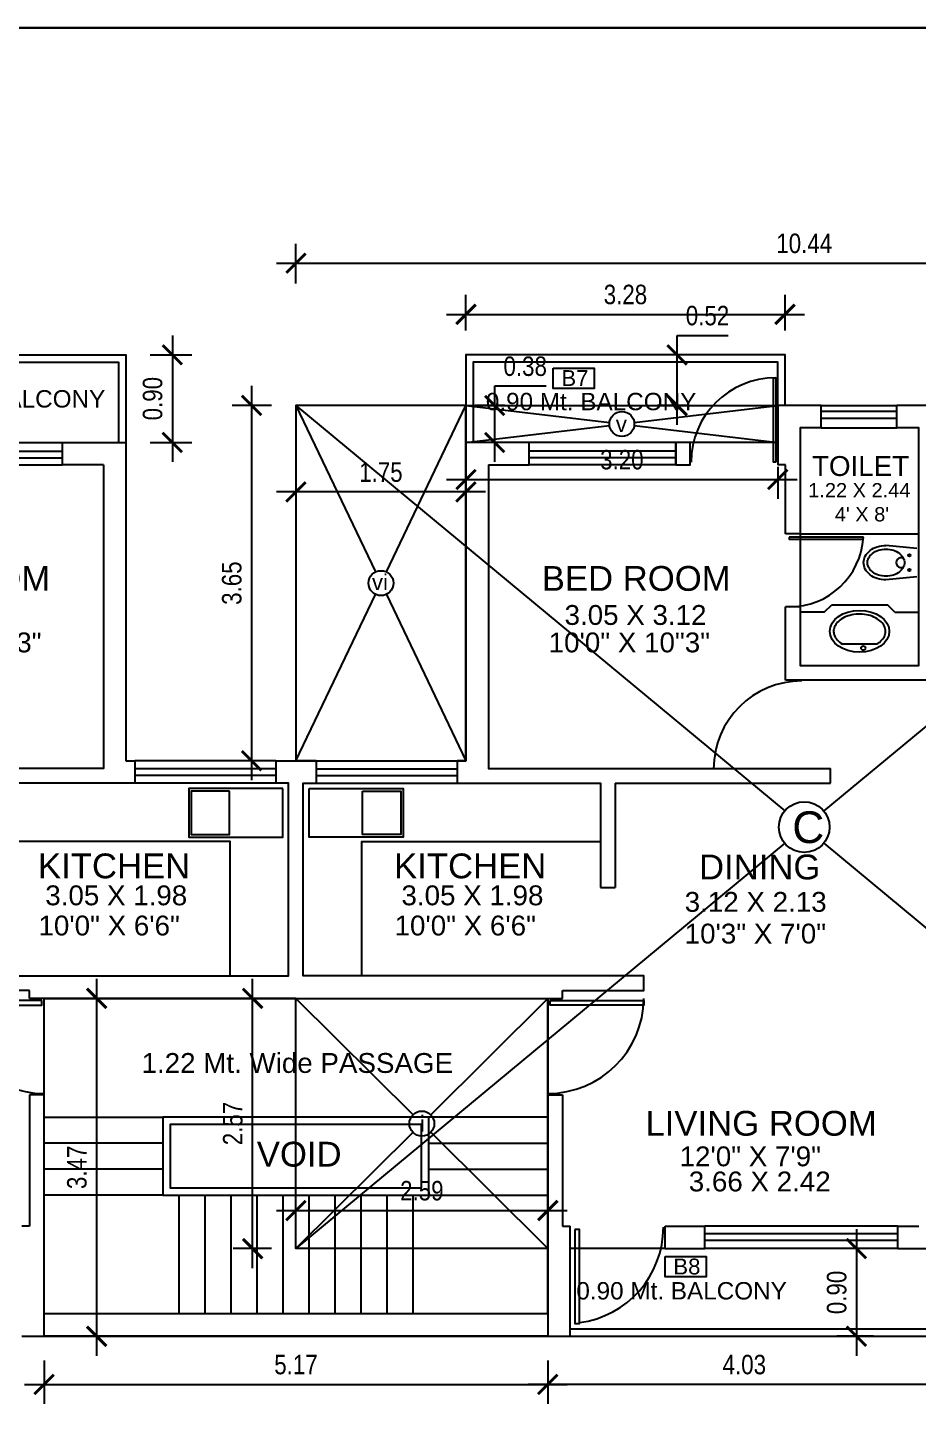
# Model space of a CAD drawing. Header units: metres. Extents: x -1441 to -394, y -133 to 518.
# Drawn here: x -1086.83 to -1077.7, y -39.02 to -24.71 of the extents above; entities that cross this region are included whole.
import ezdxf

# ---------------------------------------------------------------- set-up
doc = ezdxf.new("R2010")
doc.units = ezdxf.units.M
doc.header["$LTSCALE"] = 25.4
doc.header["$PDMODE"] = 3
doc.layers.get('0').update_dxf_attribs({"linetype": 'CONTINUOUS'})
doc.layers.get('DEFPOINTS').update_dxf_attribs({"linetype": 'CONTINUOUS'})
doc.layers.add('FUR', color=1, linetype='CONTINUOUS')
doc.styles.get("Standard").update_dxf_attribs({"font": 'ARIALN.TTF'})
doc.styles.add('STYLE3', font='arial.ttf')
doc.dimstyles.get("Standard").update_dxf_attribs({"dimscale": 0, "dimtxt": 0.2, "dimasz": 0.2, "dimexe": 0.2, "dimexo": 0.25, "dimgap": 0.1, "dimtad": 1, "dimtoh": 1, "dimzin": 0, "dimdsep": 46, "dimtxsty": 'Standard', "dimblk1": 'ARCHTICK', "dimblk2": 'ARCHTICK', "dimsah": 1, "dimcen": 0, "dimdle": 0.2, "dimclrd": 8, "dimclre": 8, "dimclrt": 3, "dimadec": 0, "dimazin": 0, "dimtfac": 1, "dimtmove": 0, "dimatfit": 3, "dimldrblk": 'ARCHTICK', "dimfxl": 25.4, "dimfrac": 1, "dimtolj": 1, "dimtzin": 0, "dimarcsym": 0})

# ---------------------------------------------------------------- blocks, each defined once
blk = doc.blocks.new('_ARCHTICK')
at = {"color": 0, "linetype": 'ByBlock', "const_width": 0.15}
blk.add_lwpolyline([(-0.5, -0.5), (0.5, 0.5)], dxfattribs=at)
blk = doc.blocks.new('*D221')
at = {"color": 8, "lineweight": -2, "transparency": 16777216}
for p, q in [((-1085.345, -27.87), (-1085.345, -29.17)), ((-1085.571, -28.07), (-1085.145, -28.07)), ((-1085.571, -28.97), (-1085.145, -28.97))]:
    blk.add_line(p, q, dxfattribs=at)
at = {"layer": 'DEFPOINTS', "color": 0, "transparency": 16777216}
for p in [(-1085.821, -28.07), (-1085.821, -28.97), (-1085.345, -28.97)]:
    blk.add_point(p, dxfattribs=at)
at = {"color": 8, "lineweight": -2, "transparency": 16777216, "xscale": 0.2, "yscale": 0.2, "zscale": 0.2}
for p, rotation in [((-1085.345, -28.07), 90), ((-1085.345, -28.97), 270)]:
    blk.add_blockref('_ARCHTICK', p, dxfattribs=dict(at, rotation=rotation))
at = {"color": 86, "transparency": 16777216, "insert": (-1085.547, -28.52), "char_height": 0.2, "attachment_point": 5, "rotation": 90}
blk.add_mtext('\\A1;0.90', dxfattribs=at)
blk = doc.blocks.new('*D222')
at = {"color": 8, "lineweight": -2, "transparency": 16777216}
for p, q in [((-1084.076, -37.001), (-1084.076, -36.66)), ((-1081.491, -37.001), (-1081.491, -36.66)), ((-1084.276, -36.86), (-1081.291, -36.86))]:
    blk.add_line(p, q, dxfattribs=at)
at = {"layer": 'DEFPOINTS', "color": 0, "transparency": 16777216}
for p in [(-1081.491, -36.86), (-1084.076, -37.251), (-1081.491, -37.251)]:
    blk.add_point(p, dxfattribs=at)
at = {"color": 8, "lineweight": -2, "transparency": 16777216, "xscale": 0.2, "yscale": 0.2, "zscale": 0.2, "rotation": 180}
blk.add_blockref('_ARCHTICK', (-1084.076, -36.86), dxfattribs=at)
at = {"color": 8, "lineweight": -2, "transparency": 16777216, "xscale": 0.2, "yscale": 0.2, "zscale": 0.2}
blk.add_blockref('_ARCHTICK', (-1081.491, -36.86), dxfattribs=at)
at = {"color": 86, "transparency": 16777216, "insert": (-1082.784, -36.657), "char_height": 0.2, "attachment_point": 5}
blk.add_mtext('\\A1;2.59', dxfattribs=at)
blk = doc.blocks.new('*D223')
at = {"color": 8, "lineweight": -2, "transparency": 16777216}
for p, q in [((-1084.521, -37.451), (-1084.521, -34.48)), ((-1084.326, -34.68), (-1084.721, -34.68)), ((-1084.326, -37.251), (-1084.721, -37.251))]:
    blk.add_line(p, q, dxfattribs=at)
at = {"layer": 'DEFPOINTS', "color": 0, "transparency": 16777216}
for p in [(-1084.521, -34.68), (-1084.076, -34.68), (-1084.076, -37.251)]:
    blk.add_point(p, dxfattribs=at)
at = {"color": 8, "lineweight": -2, "transparency": 16777216, "xscale": 0.2, "yscale": 0.2, "zscale": 0.2}
for p, rotation in [((-1084.521, -34.68), 90), ((-1084.521, -37.251), 270)]:
    blk.add_blockref('_ARCHTICK', p, dxfattribs=dict(at, rotation=rotation))
at = {"color": 86, "transparency": 16777216, "insert": (-1084.724, -35.966), "char_height": 0.2, "attachment_point": 5, "rotation": 90}
blk.add_mtext('\\A1;2.57', dxfattribs=at)
blk = doc.blocks.new('*D224')
at = {"color": 8, "lineweight": -2, "transparency": 16777216}
for p, q in [((-1084.531, -28.39), (-1084.531, -32.44)), ((-1084.326, -28.59), (-1084.731, -28.59)), ((-1084.326, -32.24), (-1084.731, -32.24))]:
    blk.add_line(p, q, dxfattribs=at)
at = {"layer": 'DEFPOINTS', "color": 0, "transparency": 16777216}
for p in [(-1084.076, -28.59), (-1084.531, -32.24), (-1084.076, -32.24)]:
    blk.add_point(p, dxfattribs=at)
at = {"color": 8, "lineweight": -2, "transparency": 16777216, "xscale": 0.2, "yscale": 0.2, "zscale": 0.2}
for p, rotation in [((-1084.531, -28.59), 90), ((-1084.531, -32.24), 270)]:
    blk.add_blockref('_ARCHTICK', p, dxfattribs=dict(at, rotation=rotation))
at = {"color": 86, "transparency": 16777216, "insert": (-1084.734, -30.415), "char_height": 0.2, "attachment_point": 5, "rotation": 90}
blk.add_mtext('\\A1;3.65', dxfattribs=at)
blk = doc.blocks.new('*D225')
at = {"color": 8, "lineweight": -2, "transparency": 16777216}
for p, q in [((-1084.076, -29.22), (-1084.076, -29.678)), ((-1082.331, -29.22), (-1082.331, -29.678)), ((-1082.131, -29.478), (-1084.276, -29.478))]:
    blk.add_line(p, q, dxfattribs=at)
at = {"layer": 'DEFPOINTS', "color": 0, "transparency": 16777216}
for p in [(-1084.076, -28.97), (-1082.331, -28.97), (-1084.076, -29.478)]:
    blk.add_point(p, dxfattribs=at)
at = {"color": 8, "lineweight": -2, "transparency": 16777216, "xscale": 0.2, "yscale": 0.2, "zscale": 0.2, "rotation": 180}
blk.add_blockref('_ARCHTICK', (-1084.076, -29.478), dxfattribs=at)
at = {"color": 8, "lineweight": -2, "transparency": 16777216, "xscale": 0.2, "yscale": 0.2, "zscale": 0.2}
blk.add_blockref('_ARCHTICK', (-1082.331, -29.478), dxfattribs=at)
at = {"color": 86, "transparency": 16777216, "insert": (-1083.204, -29.276), "char_height": 0.2, "attachment_point": 5}
blk.add_mtext('\\A1;1.75', dxfattribs=at)
blk = doc.blocks.new('*D226')
at = {"color": 8, "lineweight": -2, "transparency": 16777216}
for p, q in [((-1082.331, -29.22), (-1082.331, -29.55)), ((-1079.131, -29.22), (-1079.131, -29.55)), ((-1082.531, -29.35), (-1078.931, -29.35))]:
    blk.add_line(p, q, dxfattribs=at)
at = {"layer": 'DEFPOINTS', "color": 0, "transparency": 16777216}
for p in [(-1082.331, -28.97), (-1079.131, -28.97), (-1079.131, -29.35)]:
    blk.add_point(p, dxfattribs=at)
at = {"color": 8, "lineweight": -2, "transparency": 16777216, "xscale": 0.2, "yscale": 0.2, "zscale": 0.2, "rotation": 180}
blk.add_blockref('_ARCHTICK', (-1082.331, -29.35), dxfattribs=at)
at = {"color": 8, "lineweight": -2, "transparency": 16777216, "xscale": 0.2, "yscale": 0.2, "zscale": 0.2}
blk.add_blockref('_ARCHTICK', (-1079.131, -29.35), dxfattribs=at)
at = {"color": 86, "transparency": 16777216, "insert": (-1080.731, -29.148), "char_height": 0.2, "attachment_point": 5}
blk.add_mtext('\\A1;3.20', dxfattribs=at)
blk = doc.blocks.new('*D178')
at = {"color": 8, "lineweight": -2, "transparency": 16777216}
for p, q in [((-1084.076, -27.337), (-1084.076, -26.928)), ((-1073.641, -27.337), (-1073.641, -26.928)), ((-1084.276, -27.128), (-1073.441, -27.128))]:
    blk.add_line(p, q, dxfattribs=at)
at = {"layer": 'DEFPOINTS', "color": 0, "transparency": 16777216}
for p in [(-1073.641, -27.128), (-1084.076, -27.587), (-1073.641, -27.587)]:
    blk.add_point(p, dxfattribs=at)
at = {"color": 8, "lineweight": -2, "transparency": 16777216, "xscale": 0.2, "yscale": 0.2, "zscale": 0.2, "rotation": 180}
blk.add_blockref('_ARCHTICK', (-1084.076, -27.128), dxfattribs=at)
at = {"color": 8, "lineweight": -2, "transparency": 16777216, "xscale": 0.2, "yscale": 0.2, "zscale": 0.2}
blk.add_blockref('_ARCHTICK', (-1073.641, -27.128), dxfattribs=at)
at = {"color": 86, "transparency": 16777216, "insert": (-1078.859, -26.926), "char_height": 0.2, "attachment_point": 5}
blk.add_mtext('\\A1;10.44', dxfattribs=at)
blk = doc.blocks.new('*D232')
at = {"color": 8, "lineweight": -2, "transparency": 16777216}
for p, q in [((-1086.661, -38.401), (-1086.661, -38.846)), ((-1081.491, -38.401), (-1081.491, -38.846)), ((-1086.861, -38.646), (-1081.291, -38.646))]:
    blk.add_line(p, q, dxfattribs=at)
at = {"layer": 'DEFPOINTS', "color": 0, "transparency": 16777216}
for p in [(-1086.661, -38.151), (-1081.491, -38.151), (-1081.491, -38.646)]:
    blk.add_point(p, dxfattribs=at)
at = {"color": 8, "lineweight": -2, "transparency": 16777216, "xscale": 0.2, "yscale": 0.2, "zscale": 0.2, "rotation": 180}
blk.add_blockref('_ARCHTICK', (-1086.661, -38.646), dxfattribs=at)
at = {"color": 8, "lineweight": -2, "transparency": 16777216, "xscale": 0.2, "yscale": 0.2, "zscale": 0.2}
blk.add_blockref('_ARCHTICK', (-1081.491, -38.646), dxfattribs=at)
at = {"color": 86, "transparency": 16777216, "insert": (-1084.076, -38.443), "char_height": 0.2, "attachment_point": 5}
blk.add_mtext('\\A1;5.17', dxfattribs=at)
blk = doc.blocks.new('*D233')
at = {"color": 8, "lineweight": -2, "transparency": 16777216}
for p, q in [((-1086.122, -34.48), (-1086.122, -38.351)), ((-1086.411, -34.68), (-1085.922, -34.68)), ((-1086.411, -38.151), (-1085.922, -38.151))]:
    blk.add_line(p, q, dxfattribs=at)
at = {"layer": 'DEFPOINTS', "color": 0, "transparency": 16777216}
for p in [(-1086.661, -34.68), (-1086.661, -38.151), (-1086.122, -38.151)]:
    blk.add_point(p, dxfattribs=at)
at = {"color": 8, "lineweight": -2, "transparency": 16777216, "xscale": 0.2, "yscale": 0.2, "zscale": 0.2}
for p, rotation in [((-1086.122, -34.68), 90), ((-1086.122, -38.151), 270)]:
    blk.add_blockref('_ARCHTICK', p, dxfattribs=dict(at, rotation=rotation))
at = {"color": 86, "transparency": 16777216, "insert": (-1086.324, -36.416), "char_height": 0.2, "attachment_point": 5, "rotation": 90}
blk.add_mtext('\\A1;3.47', dxfattribs=at)
blk = doc.blocks.new('*D180')
at = {"color": 8, "lineweight": -2, "transparency": 16777216}
for p, q in [((-1081.491, -38.401), (-1081.491, -38.846)), ((-1077.457, -38.401), (-1077.457, -38.846)), ((-1077.257, -38.646), (-1081.691, -38.646))]:
    blk.add_line(p, q, dxfattribs=at)
at = {"layer": 'DEFPOINTS', "color": 0, "transparency": 16777216}
for p in [(-1081.491, -38.151), (-1077.457, -38.151), (-1081.491, -38.646)]:
    blk.add_point(p, dxfattribs=at)
at = {"color": 8, "lineweight": -2, "transparency": 16777216, "xscale": 0.2, "yscale": 0.2, "zscale": 0.2, "rotation": 180}
blk.add_blockref('_ARCHTICK', (-1081.491, -38.646), dxfattribs=at)
at = {"color": 8, "lineweight": -2, "transparency": 16777216, "xscale": 0.2, "yscale": 0.2, "zscale": 0.2}
blk.add_blockref('_ARCHTICK', (-1077.457, -38.646), dxfattribs=at)
at = {"color": 86, "transparency": 16777216, "insert": (-1079.474, -38.443), "char_height": 0.2, "attachment_point": 5}
blk.add_mtext('\\A1;4.03', dxfattribs=at)
blk = doc.blocks.new('*D234')
at = {"color": 8, "lineweight": -2, "transparency": 16777216}
for p, q in [((-1078.323, -37.051), (-1078.323, -38.351)), ((-1078.148, -37.251), (-1078.523, -37.251)), ((-1078.148, -38.151), (-1078.523, -38.151))]:
    blk.add_line(p, q, dxfattribs=at)
at = {"layer": 'DEFPOINTS', "color": 0, "transparency": 16777216}
for p in [(-1077.898, -37.251), (-1078.323, -38.151), (-1077.898, -38.151)]:
    blk.add_point(p, dxfattribs=at)
at = {"color": 8, "lineweight": -2, "transparency": 16777216, "xscale": 0.2, "yscale": 0.2, "zscale": 0.2}
for p, rotation in [((-1078.323, -37.251), 90), ((-1078.323, -38.151), 270)]:
    blk.add_blockref('_ARCHTICK', p, dxfattribs=dict(at, rotation=rotation))
at = {"color": 86, "transparency": 16777216, "insert": (-1078.525, -37.701), "char_height": 0.2, "attachment_point": 5, "rotation": 90}
blk.add_mtext('\\A1;0.90', dxfattribs=at)
blk = doc.blocks.new('*D235')
at = {"color": 8, "lineweight": -2, "transparency": 16777216}
for p, q in [((-1082.331, -27.82), (-1082.331, -27.454)), ((-1079.056, -27.82), (-1079.056, -27.454)), ((-1082.531, -27.654), (-1078.856, -27.654))]:
    blk.add_line(p, q, dxfattribs=at)
at = {"layer": 'DEFPOINTS', "color": 0, "transparency": 16777216}
for p in [(-1079.056, -27.654), (-1082.331, -28.07), (-1079.056, -28.07)]:
    blk.add_point(p, dxfattribs=at)
at = {"color": 8, "lineweight": -2, "transparency": 16777216, "xscale": 0.2, "yscale": 0.2, "zscale": 0.2, "rotation": 180}
blk.add_blockref('_ARCHTICK', (-1082.331, -27.654), dxfattribs=at)
at = {"color": 8, "lineweight": -2, "transparency": 16777216, "xscale": 0.2, "yscale": 0.2, "zscale": 0.2}
blk.add_blockref('_ARCHTICK', (-1079.056, -27.654), dxfattribs=at)
at = {"color": 86, "transparency": 16777216, "insert": (-1080.694, -27.451), "char_height": 0.2, "attachment_point": 5}
blk.add_mtext('\\A1;3.28', dxfattribs=at)
blk = doc.blocks.new('*D236')
at = {"color": 8, "lineweight": -2, "transparency": 16777216}
for p, q in [((-1082.036, -28.59), (-1082.036, -28.39)), ((-1082.036, -28.39), (-1081.509, -28.39)), ((-1081.931, -28.59), (-1082.236, -28.59)), ((-1082.036, -29.17), (-1082.036, -28.59)), ((-1081.931, -28.97), (-1082.236, -28.97))]:
    blk.add_line(p, q, dxfattribs=at)
at = {"layer": 'DEFPOINTS', "color": 0, "transparency": 16777216}
for p in [(-1082.036, -28.59), (-1081.681, -28.59), (-1081.681, -28.97)]:
    blk.add_point(p, dxfattribs=at)
at = {"color": 8, "lineweight": -2, "transparency": 16777216, "xscale": 0.2, "yscale": 0.2, "zscale": 0.2}
for p, rotation in [((-1082.036, -28.59), 90), ((-1082.036, -28.97), 270)]:
    blk.add_blockref('_ARCHTICK', p, dxfattribs=dict(at, rotation=rotation))
at = {"color": 86, "transparency": 16777216, "insert": (-1081.723, -28.188), "char_height": 0.2, "attachment_point": 5}
blk.add_mtext('\\A1;0.38', dxfattribs=at)
blk = doc.blocks.new('*D237')
at = {"color": 8, "lineweight": -2, "transparency": 16777216}
for p, q in [((-1080.164, -28.07), (-1080.164, -27.87)), ((-1080.164, -27.87), (-1079.64, -27.87)), ((-1080.045, -28.07), (-1080.364, -28.07)), ((-1080.164, -28.79), (-1080.164, -28.07)), ((-1080.045, -28.59), (-1080.364, -28.59))]:
    blk.add_line(p, q, dxfattribs=at)
at = {"layer": 'DEFPOINTS', "color": 0, "transparency": 16777216}
for p in [(-1080.164, -28.07), (-1079.795, -28.07), (-1079.795, -28.59)]:
    blk.add_point(p, dxfattribs=at)
at = {"color": 8, "lineweight": -2, "transparency": 16777216, "xscale": 0.2, "yscale": 0.2, "zscale": 0.2}
for p, rotation in [((-1080.164, -28.07), 90), ((-1080.164, -28.59), 270)]:
    blk.add_blockref('_ARCHTICK', p, dxfattribs=dict(at, rotation=rotation))
at = {"color": 86, "transparency": 16777216, "insert": (-1079.852, -27.668), "char_height": 0.2, "attachment_point": 5}
blk.add_mtext('\\A1;0.52', dxfattribs=at)

msp = doc.modelspace()

# ---------------------------------------------------------------- linework, layer by layer
at = {"color": 8}
for p, q in [((-1084.076, -28.59), (-1083.259, -30.3)), ((-1084.076, -28.59), (-1079.059, -32.755)), ((-1083.148, -30.3), (-1082.331, -28.59)), ((-1082.331, -28.59), (-1080.858, -28.765)), ((-1080.604, -28.765), (-1079.131, -28.59)), ((-1078.685, -28.59), (-1077.909, -28.59)), ((-1073.641, -28.59), (-1078.659, -32.755)), ((-1082.331, -28.97), (-1080.858, -28.795)), ((-1080.604, -28.795), (-1079.131, -28.97)), ((-1078.685, -28.82), (-1077.909, -28.82)), ((-1080.177, -29.2), (-1080.177, -28.97)), ((-1079.173, -28.97), (-1080.031, -28.97)), ((-1079.131, -28.97), (-1079.152, -28.97)), ((-1078.901, -29.91), (-1078.901, -30.66)), ((-1078.901, -29.91), (-1077.681, -29.91)), ((-1084.076, -32.24), (-1083.259, -30.531)), ((-1083.148, -30.531), (-1082.331, -32.24)), ((-1078.653, -30.714), (-1078.901, -30.714)), ((-1078.653, -30.714), (-1078.577, -30.637)), ((-1078.577, -30.637), (-1078.005, -30.637)), ((-1077.929, -30.714), (-1078.005, -30.637)), ((-1077.929, -30.714), (-1077.681, -30.714)), ((-1084.282, -32.24), (-1085.729, -32.24)), ((-1083.87, -32.24), (-1082.423, -32.24)), ((-1084.282, -32.47), (-1085.729, -32.47)), ((-1083.87, -32.47), (-1082.423, -32.47)), ((-1079.059, -33.087), (-1084.076, -37.251)), ((-1078.659, -33.087), (-1073.641, -37.251)), ((-1086.661, -35.67), (-1086.661, -34.68)), ((-1084.076, -34.68), (-1082.874, -35.875)), ((-1082.693, -35.875), (-1081.491, -34.68)), ((-1081.491, -35.67), (-1081.491, -34.68)), ((-1086.661, -35.9), (-1085.441, -35.9)), ((-1081.491, -35.9), (-1082.711, -35.9)), ((-1081.491, -35.9), (-1082.711, -35.9)), ((-1084.076, -37.251), (-1082.874, -36.056)), ((-1082.693, -36.056), (-1081.491, -37.251)), ((-1085.441, -36.167), (-1086.661, -36.167)), ((-1082.711, -36.167), (-1081.491, -36.167)), ((-1085.441, -36.434), (-1086.661, -36.434)), ((-1082.711, -36.434), (-1081.491, -36.434)), ((-1085.441, -36.701), (-1086.661, -36.701)), ((-1085.278, -36.701), (-1085.278, -37.921)), ((-1085.011, -36.701), (-1085.011, -37.921)), ((-1084.744, -36.701), (-1084.744, -37.921)), ((-1084.477, -36.701), (-1084.477, -37.921)), ((-1084.21, -36.701), (-1084.21, -37.921)), ((-1083.943, -36.701), (-1083.943, -37.921)), ((-1083.676, -36.701), (-1083.676, -37.921)), ((-1083.409, -36.701), (-1083.409, -37.921)), ((-1083.142, -36.701), (-1083.142, -37.921)), ((-1082.875, -36.701), (-1082.875, -37.921)), ((-1082.711, -36.701), (-1081.491, -36.701)), ((-1077.898, -37.021), (-1079.88, -37.021)), ((-1080.288, -37.251), (-1081.261, -37.251)), ((-1077.898, -37.251), (-1079.88, -37.251)), ((-1080.977, -38.151), (-1077.457, -38.151))]:
    msp.add_line(p, q, dxfattribs=at)
at = {"color": 7}
for p, q in [((-1078.685, -28.59), (-1079.131, -28.59)), ((-1079.131, -28.59), (-1079.131, -29.2)), ((-1078.685, -28.82), (-1078.685, -28.59)), ((-1077.451, -28.59), (-1077.909, -28.59)), ((-1077.909, -28.82), (-1077.909, -28.59)), ((-1086.471, -28.97), (-1085.821, -28.97)), ((-1086.471, -29.2), (-1086.471, -28.97)), ((-1085.821, -28.97), (-1085.821, -32.24)), ((-1082.331, -28.97), (-1082.331, -32.24)), ((-1081.681, -28.97), (-1082.331, -28.97)), ((-1081.681, -29.2), (-1081.681, -28.97)), ((-1086.051, -29.2), (-1086.471, -29.2)), ((-1082.101, -29.2), (-1081.681, -29.2)), ((-1079.051, -29.2), (-1079.131, -29.2)), ((-1078.901, -29.91), (-1079.051, -29.91)), ((-1078.901, -30.66), (-1079.051, -30.66)), ((-1078.115, -31.041), (-1078.467, -31.041)), ((-1085.821, -32.24), (-1085.729, -32.24)), ((-1085.729, -32.24), (-1085.729, -32.47)), ((-1084.282, -32.24), (-1084.076, -32.24)), ((-1084.282, -32.24), (-1084.282, -32.47)), ((-1083.87, -32.24), (-1084.076, -32.24)), ((-1083.87, -32.24), (-1083.87, -32.47)), ((-1082.331, -32.24), (-1082.423, -32.24)), ((-1082.423, -32.24), (-1082.423, -32.47)), ((-1078.591, -32.47), (-1078.591, -32.32)), ((-1080.801, -32.47), (-1078.591, -32.47)), ((-1080.801, -32.47), (-1080.801, -33.54)), ((-1080.951, -33.54), (-1080.801, -33.54)), ((-1086.811, -34.68), (-1086.811, -34.6)), ((-1081.341, -34.68), (-1081.341, -34.6)), ((-1084.076, -34.68), (-1086.811, -34.68)), ((-1084.076, -34.68), (-1081.341, -34.68)), ((-1086.811, -35.67), (-1086.811, -37.021)), ((-1086.661, -35.67), (-1086.811, -35.67)), ((-1086.661, -37.921), (-1086.661, -35.67)), ((-1081.491, -35.67), (-1081.341, -35.67)), ((-1081.491, -37.921), (-1081.491, -35.67)), ((-1081.341, -35.67), (-1081.341, -37.021)), ((-1086.811, -37.021), (-1086.891, -37.021)), ((-1081.341, -37.021), (-1081.261, -37.021)), ((-1081.261, -38.151), (-1081.261, -37.021)), ((-1080.288, -37.251), (-1080.288, -37.021)), ((-1080.288, -37.021), (-1079.88, -37.021)), ((-1079.88, -37.251), (-1079.88, -37.021)), ((-1077.898, -37.021), (-1077.681, -37.021)), ((-1077.898, -37.251), (-1077.898, -37.021)), ((-1081.261, -38.151), (-1081.261, -37.251)), ((-1080.288, -37.251), (-1079.88, -37.251)), ((-1081.491, -37.921), (-1086.661, -37.921)), ((-1086.891, -38.151), (-1081.261, -38.151))]:
    msp.add_line(p, q, dxfattribs=at)
at = {"color": 5}
for p, q in [((-1078.685, -28.65), (-1077.909, -28.65)), ((-1078.685, -28.72), (-1077.909, -28.72)), ((-1084.282, -32.321), (-1085.729, -32.321)), ((-1083.87, -32.321), (-1082.423, -32.321)), ((-1084.282, -32.391), (-1085.729, -32.391)), ((-1083.87, -32.391), (-1082.423, -32.391)), ((-1077.898, -37.099), (-1079.88, -37.099)), ((-1077.898, -37.166), (-1079.88, -37.166))]:
    msp.add_line(p, q, dxfattribs=at)
at = {"lineweight": 30}
msp.add_lwpolyline([(-1069.476, -24.711), (-1129.697, -24.711), (-1129.697, -64.753), (-1069.476, -64.753)], close=True, dxfattribs=at)
at = {"color": 8}
for points in [[(-1089.096, -28.59), (-1089.096, -28.07), (-1085.821, -28.07), (-1085.821, -28.97)], [(-1089.021, -28.59), (-1089.021, -28.145), (-1085.896, -28.145), (-1085.896, -28.97)], [(-1079.056, -28.59), (-1079.056, -28.07), (-1082.331, -28.07), (-1082.331, -28.97)], [(-1079.131, -28.59), (-1079.131, -28.145), (-1082.256, -28.145), (-1082.256, -28.97)], [(-1087.975, -28.97), (-1086.471, -28.97)], [(-1080.177, -28.97), (-1081.681, -28.97)], [(-1087.975, -29.2), (-1086.471, -29.2)], [(-1080.177, -29.2), (-1081.681, -29.2)], [(-1084.751, -34.45), (-1084.751, -33.07), (-1087.201, -33.07)], [(-1083.401, -34.45), (-1083.401, -33.07), (-1080.951, -33.07)], [(-1081.261, -38.151), (-1077.457, -38.151), (-1077.451, -37.251)], [(-1081.261, -38.076), (-1077.531, -38.076), (-1077.526, -37.251)]]:
    msp.add_lwpolyline(points, dxfattribs=at)
for points in [[(-1081.437, -28.206), (-1081.014, -28.206), (-1081.014, -28.414), (-1081.437, -28.414)], [(-1084.211, -32.524), (-1085.177, -32.524), (-1085.177, -33.024), (-1084.211, -33.024)], [(-1084.759, -32.551), (-1085.153, -32.551), (-1085.153, -32.996), (-1084.759, -32.996)], [(-1083.941, -32.524), (-1082.975, -32.524), (-1082.975, -33.024), (-1083.941, -33.024)], [(-1083.393, -32.551), (-1082.999, -32.551), (-1082.999, -32.996), (-1083.393, -32.996)], [(-1086.685, -34.701), (-1087.648, -34.701), (-1087.648, -34.75), (-1086.685, -34.75)], [(-1081.467, -34.701), (-1080.504, -34.701), (-1080.504, -34.75), (-1081.467, -34.75)], [(-1080.288, -37.332), (-1079.866, -37.332), (-1079.866, -37.539), (-1080.288, -37.539)]]:
    msp.add_lwpolyline(points, close=True, dxfattribs=at)
at = {"color": 7}
for points in [[(-1079.152, -29.173), (-1079.173, -29.173), (-1079.173, -28.305), (-1079.152, -28.305)], [(-1080.031, -28.97), (-1080.177, -28.97), (-1080.177, -29.2), (-1080.031, -29.2)], [(-1079.013, -29.943), (-1079.013, -29.963), (-1078.253, -29.963), (-1078.253, -29.943)], [(-1082.711, -35.9), (-1085.441, -35.9), (-1085.441, -36.701), (-1082.711, -36.701)], [(-1082.786, -35.975), (-1085.366, -35.975), (-1085.366, -36.626), (-1082.786, -36.626)], [(-1081.215, -37.056), (-1081.215, -38.019), (-1081.166, -38.019), (-1081.166, -37.056)]]:
    msp.add_lwpolyline(points, close=True, dxfattribs=at)
at = {"color": 1}
for points in [[(-1082.331, -28.59), (-1084.076, -28.59), (-1084.076, -32.24), (-1082.331, -32.24)], [(-1082.331, -28.59), (-1079.131, -28.59), (-1079.131, -28.97), (-1082.331, -28.97)], [(-1084.076, -34.68), (-1081.491, -34.68), (-1081.491, -37.251), (-1084.076, -37.251)]]:
    msp.add_lwpolyline(points, close=True, dxfattribs=at)
at = {"color": 7}
for points in [[(-1078.901, -30.66), (-1078.901, -31.26), (-1077.681, -31.26), (-1077.681, -28.82), (-1077.909, -28.82)], [(-1078.685, -28.82), (-1078.901, -28.82), (-1078.901, -29.91)], [(-1086.051, -29.2), (-1086.051, -32.32), (-1089.561, -32.32)], [(-1082.101, -29.2), (-1082.101, -32.32), (-1078.591, -32.32)], [(-1079.051, -29.91), (-1079.051, -29.2)], [(-1073.871, -30.266), (-1073.871, -29.58), (-1077.531, -29.58), (-1077.531, -31.41), (-1079.051, -31.41)], [(-1079.051, -31.41), (-1079.051, -30.66)], [(-1086.811, -34.6), (-1087.648, -34.6), (-1087.648, -34.45), (-1084.151, -34.45), (-1084.151, -32.47), (-1084.282, -32.47)], [(-1085.729, -32.47), (-1087.201, -32.47), (-1087.201, -33.54)], [(-1081.341, -34.6), (-1080.504, -34.6), (-1080.504, -34.45), (-1084.001, -34.45), (-1084.001, -32.47), (-1083.87, -32.47)], [(-1082.423, -32.47), (-1080.951, -32.47), (-1080.951, -33.54)], [(-1077.898, -37.251), (-1077.451, -37.251), (-1077.451, -36.81)]]:
    msp.add_lwpolyline(points, dxfattribs=at)
at = {"color": 5}
for points in [[(-1087.975, -29.058), (-1086.471, -29.058)], [(-1087.975, -29.128), (-1086.471, -29.128)], [(-1080.177, -29.058), (-1081.681, -29.058)], [(-1080.177, -29.128), (-1081.681, -29.128)]]:
    msp.add_lwpolyline(points, dxfattribs=at)
at = {"color": 174}
msp.add_lwpolyline([(-1086.661, -34.68), (-1081.491, -34.68), (-1081.491, -38.151), (-1086.661, -38.151)], close=True, dxfattribs=at)
at = {"color": 8}
for centre, radius in [((-1080.731, -28.78), 0.128), ((-1083.204, -30.415), 0.128), ((-1078.859, -32.921), 0.26), ((-1082.784, -35.966), 0.128)]:
    msp.add_circle(centre, radius, dxfattribs=at)
at = {"color": 7}
msp.add_circle((-1078.253, -31.082), 0.0217, dxfattribs=at)
at = {"color": 8}
for centre, radius, start, end in [((-1079.152, -29.173), 0.868, 90, 180), ((-1079.013, -29.898), 0.762, 270, 356.6398), ((-1078.884, -32.324), 0.905, 90, 180), ((-1086.659, -34.669), 0.989, 180.7983, 270), ((-1081.493, -34.669), 0.989, 270, 359.2017), ((-1081.294, -37.03), 0.989, 277.4003, 0)]:
    msp.add_arc(centre, radius, start, end, dxfattribs=at)
at = {"color": 7}
msp.add_ellipse((-1078.291, -30.91), major_axis=(0.305, 0), ratio=0.7038, dxfattribs=at)
msp.add_open_spline([(-1078.115, -31.041), (-1078.104, -31.035), (-1078.093, -31.028), (-1078.067, -31.006), (-1078.053, -30.99), (-1078.033, -30.958), (-1078.028, -30.941), (-1078.025, -30.919), (-1078.024, -30.915), (-1078.024, -30.91), (-1078.024, -30.893), (-1078.028, -30.876), (-1078.043, -30.844), (-1078.054, -30.827), (-1078.085, -30.797), (-1078.104, -30.783), (-1078.148, -30.76), (-1078.174, -30.75), (-1078.227, -30.737), (-1078.256, -30.734), (-1078.313, -30.733), (-1078.342, -30.735), (-1078.397, -30.747), (-1078.423, -30.755), (-1078.469, -30.777), (-1078.489, -30.791), (-1078.522, -30.82), (-1078.534, -30.836), (-1078.552, -30.869), (-1078.556, -30.886), (-1078.559, -30.919), (-1078.556, -30.935), (-1078.543, -30.968), (-1078.533, -30.985), (-1078.505, -31.015), (-1078.488, -31.029), (-1078.467, -31.041)], degree=3, knots=[5.409552, 5.409552, 5.409552, 5.409552, 5.571743, 5.571743, 5.881284, 5.881284, 6.190826, 6.190826, 6.283185, 6.283185, 6.283185, 6.592727, 6.592727, 6.902268, 6.902268, 7.211809, 7.211809, 7.52135, 7.52135, 7.830892, 7.830892, 8.140433, 8.140433, 8.449974, 8.449974, 8.759516, 8.759516, 9.069057, 9.069057, 9.378598, 9.378598, 9.688139, 9.688139, 9.997681, 9.997681, 10.298369, 10.298369, 10.298369, 10.298369], dxfattribs=at)
at = {"layer": 'FUR', "color": 7}
for p, q in [((-1077.703, -30.058), (-1078.02, -30.027)), ((-1077.703, -30.351), (-1078.02, -30.382))]:
    msp.add_line(p, q, dxfattribs=at)
for points in [[(-1078.249, -30.204, -0.122953), (-1078.232, -30.139, -0.105488), (-1078.182, -30.079, -0.087567), (-1078.11, -30.041, -0.078075), (-1078.02, -30.027, -0.078075)], [(-1078.02, -30.382, -0.078075), (-1078.11, -30.368, -0.087567), (-1078.182, -30.33, -0.105488), (-1078.232, -30.27, -0.122953), (-1078.249, -30.204, -0.122953)]]:
    msp.add_lwpolyline(points, format="xyb", dxfattribs=at)
msp.add_lwpolyline([(-1078.211, -30.204, -0.122953), (-1078.199, -30.157, -0.105488), (-1078.158, -30.109, -0.087567), (-1078.098, -30.077, -0.078075), (-1078.02, -30.065, -0.078075), (-1077.942, -30.077, -0.087567), (-1077.882, -30.109, -0.105488), (-1077.842, -30.157, -0.122953), (-1077.83, -30.204, -0.122953), (-1077.842, -30.252, -0.105488), (-1077.882, -30.3, -0.087567), (-1077.942, -30.332, -0.078075), (-1078.02, -30.344, -0.078075), (-1078.098, -30.332, -0.087567), (-1078.158, -30.3, -0.105488), (-1078.199, -30.252, -0.122953)], format="xyb", close=True, dxfattribs=at)
for centre in [(-1077.779, -30.128), (-1077.779, -30.281)]:
    msp.add_circle(centre, 0.0122, dxfattribs=at)
msp.add_arc((-1077.864, -30.204), 0.0508, 62.4766, 297.5234, dxfattribs=at)

# ---------------------------------------------------------------- texts
at = {"color": 1, "style": 'STYLE3'}
for s, height, p in [('B7', 0.1631, (-1081.352, -28.39)), ('v', 0.163, (-1080.793, -28.862)), ('vi', 0.1631, (-1083.296, -30.486)), ('C', 0.326, (-1078.982, -33.085)), ('i', 0.163, (-1082.804, -36.048)), ('B8', 0.1631, (-1080.203, -37.516))]:
    msp.add_text(s, height=height, dxfattribs=at).set_placement(p)
at = {"color": 146, "style": 'STYLE3'}
for s, height, p in [('0.90 Mt. BALCONY', 0.17842, (-1088.194, -28.611)), ('0.90 Mt. BALCONY', 0.17842, (-1082.127, -28.639)), ('TOILET', 0.2039, (-1078.779, -29.314)), ('1.22 X 2.44', 0.14682, (-1078.818, -29.534)), ("4' X 8'", 0.1468, (-1078.545, -29.781)), ('BED ROOM', 0.2549, (-1088.537, -30.494)), ('BED ROOM', 0.2549, (-1081.553, -30.494)), ('3.05 X 3.12', 0.20391, (-1081.319, -30.844)), ('10\'0" X 10"3"', 0.20391, (-1088.344, -31.126)), ('10\'0" X 10"3"', 0.20391, (-1081.482, -31.126)), ('KITCHEN', 0.2549, (-1086.724, -33.447)), ('KITCHEN', 0.2549, (-1083.069, -33.447)), ('DINING', 0.2549, (-1079.939, -33.458)), ('3.05 X 1.98', 0.20391, (-1086.649, -33.724)), ('3.05 X 1.98', 0.20391, (-1082.993, -33.724)), ('3.12 X 2.13', 0.20391, (-1080.086, -33.791)), ('10\'0" X 6\'6"', 0.20391, (-1086.719, -34.034)), ('10\'0" X 6\'6"', 0.20391, (-1083.064, -34.034)), ('10\'3" X 7\'0"', 0.20391, (-1080.086, -34.117)), ('1.22 Mt. Wide PASSAGE', 0.20391, (-1085.661, -35.446)), ('LIVING ROOM', 0.25489, (-1080.489, -36.091)), ('VOID', 0.2549, (-1084.478, -36.408)), ('12\'0" X 7\'9"', 0.20391, (-1080.138, -36.405)), ('3.66 X 2.42', 0.20391, (-1080.044, -36.663)), ('0.90 Mt. BALCONY', 0.17842, (-1081.198, -37.773))]:
    msp.add_text(s, height=height, dxfattribs=at).set_placement(p)

# ---------------------------------------------------------------- dimensions: what is measured, and where the dimension line sits
at = {"color": 8}
for base, p1, p2, picture, middle in [((-1073.64106829, -27.128203691), (-1084.07606829, -27.587045002), (-1073.64106829, -27.587045002), '*D178', (-1078.85856829, -26.926089093)), ((-1079.05606829, -27.653525869), (-1082.33106829, -28.070069562), (-1079.05606829, -28.070069562), '*D235', (-1080.69356829, -27.451411272)), ((-1084.07606829, -29.478081516), (-1082.33106829, -28.970069562), (-1084.07606829, -28.970069562), '*D225', (-1083.20356829, -29.275966918)), ((-1079.131, -29.35), (-1082.331, -28.97), (-1079.131, -28.97), '*D226', (-1080.731, -29.148)), ((-1081.49106829, -36.859546083), (-1084.07606829, -37.251069562), (-1081.49106829, -37.251069562), '*D222', (-1082.78356829, -36.657431486)), ((-1081.491, -38.646), (-1086.661, -38.151), (-1081.491, -38.151), '*D232', (-1084.076, -38.443))]:
    dim = msp.add_linear_dim(base=base, p1=p1, p2=p2, dimstyle='Standard', override={"dimscale": 1, "dimclrt": 86}, dxfattribs=at)
    dim.commit()
    dim.dimension.update_dxf_attribs({"geometry": picture, "text_midpoint": middle})
for base, p1, p2, angle, picture, middle in [((-1080.164, -28.07), (-1079.795, -28.59), (-1079.795, -28.07), 90, '*D237', (-1079.852, -27.668)), ((-1085.345, -28.97), (-1085.821, -28.07), (-1085.821, -28.97), 90, '*D221', (-1085.547, -28.52)), ((-1082.036, -28.59), (-1081.681, -28.97), (-1081.681, -28.59), 90, '*D236', (-1081.723, -28.188)), ((-1084.531, -32.24), (-1084.076, -28.59), (-1084.076, -32.24), 90, '*D224', (-1084.734, -30.415)), ((-1086.122, -38.151), (-1086.661, -34.68), (-1086.661, -38.151), 90, '*D233', (-1086.324, -36.416)), ((-1084.521, -34.68), (-1084.076, -37.251), (-1084.076, -34.68), 90, '*D223', (-1084.724, -35.966)), ((-1078.323, -38.151), (-1077.898, -37.251), (-1077.898, -38.151), 90, '*D234', (-1078.525, -37.701)), ((-1081.491, -38.646), (-1077.457, -38.151), (-1081.491, -38.151), 180, '*D180', (-1079.474, -38.443))]:
    dim = msp.add_linear_dim(base=base, p1=p1, p2=p2, angle=angle, dimstyle='Standard', override={"dimscale": 1, "dimclrt": 86}, dxfattribs=at)
    dim.commit()
    dim.dimension.update_dxf_attribs({"geometry": picture, "text_midpoint": middle})

doc.saveas('drawing.dxf')
